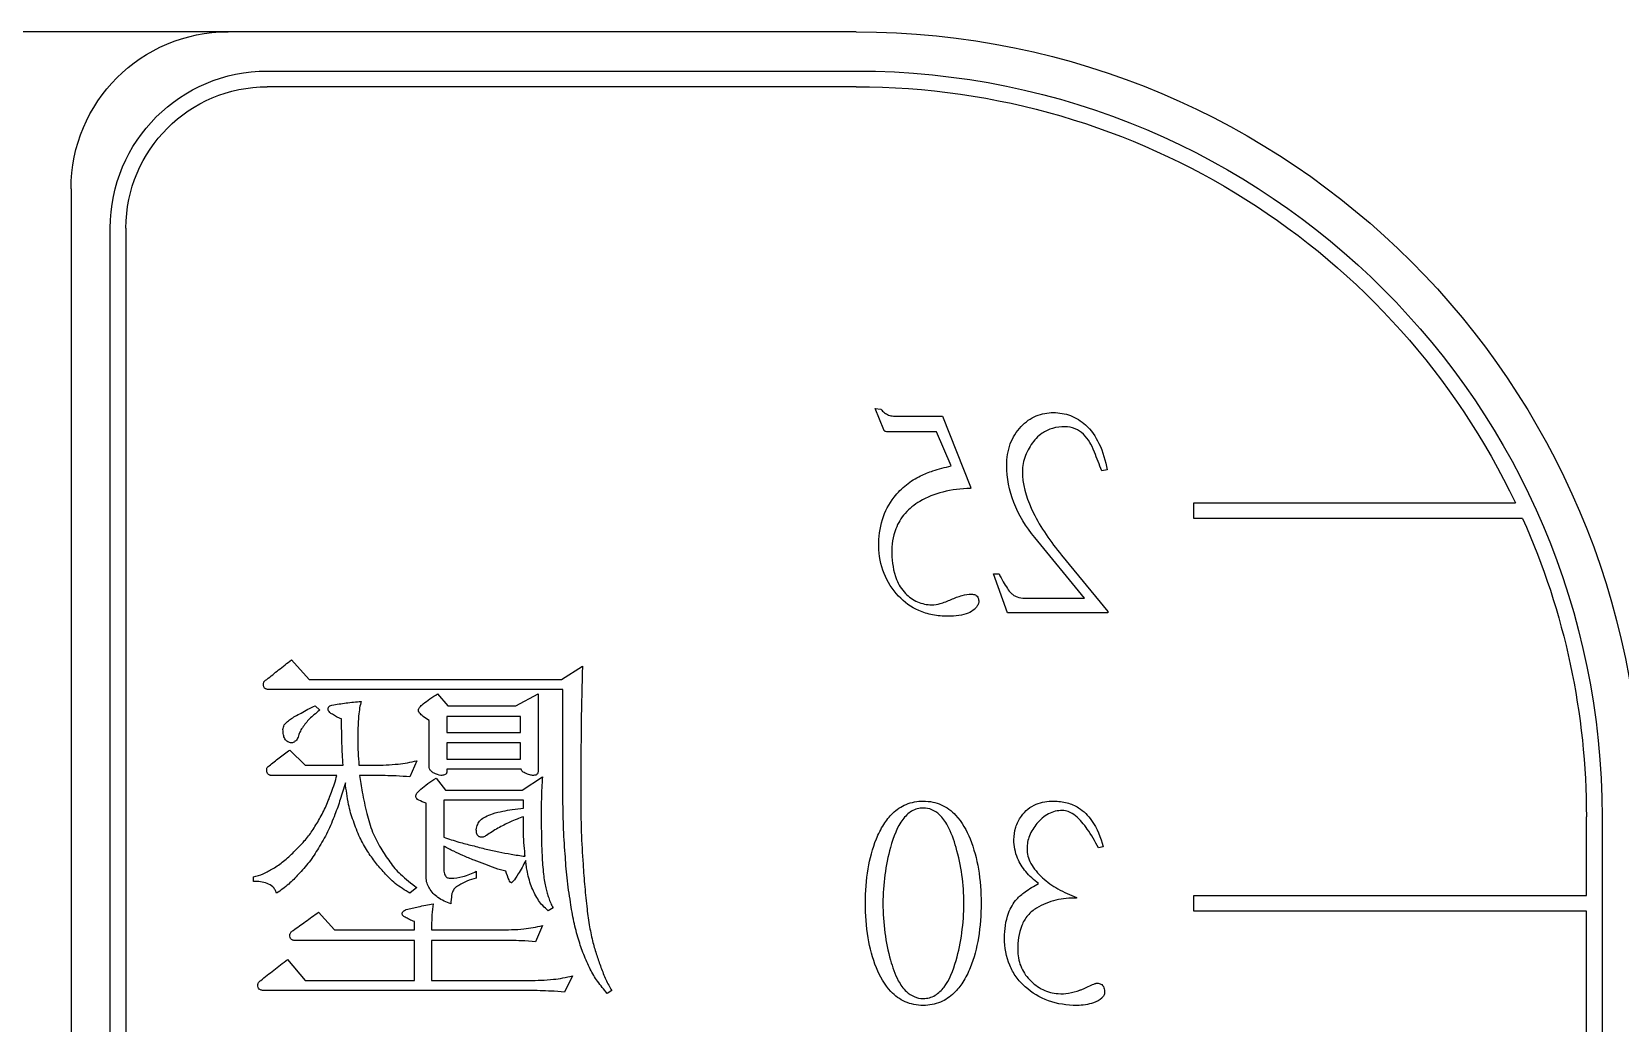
# Model space of a CAD drawing. Header units: inches. Extents: x 707 to 13003, y 909 to 9309.
# Drawn here: x 4965.52 to 4985.75, y 1637.06 to 1649.69 of the extents above; entities that cross this region are included whole.
import ezdxf

# ---------------------------------------------------------------- set-up
doc = ezdxf.new("R2010")
doc.units = ezdxf.units.IN
doc.header["$MEASUREMENT"] = 0

# ---------------------------------------------------------------- blocks, each defined once
blk = doc.blocks.new('BKM-1')
at = {"color": 2}
for p, q in [((45, -69), (53, -69)), ((53, -69), (56, -69)), ((52.5, -69.5), (45, -69.5)), ((45, -69.7), (52.5, -69.7)), ((55, -71), (55, -117)), ((54.3, -71.5), (54.3, -116.5)), ((54.5, -116.5), (54.5, -71.5)), ((44.648, -74.072), (44.76, -73.8)), ((44.76, -73.8), (44.686, -73.807)), ((43.901, -73.895), (43.544, -74.795)), ((44.523, -73.895), (43.901, -73.895)), ((43.792, -74.53), (43.976, -74.096)), ((43.976, -74.096), (44.594, -74.096)), ((41.805, -74.581), (41.873, -74.591)), ((40.7, -75), (36.604, -75)), ((40.7, -75.2), (40.7, -75)), ((36.512, -75.2), (40.7, -75.2)), ((42.091, -76.215), (42.726, -75.441)), ((42.386, -75.665), (41.795, -76.385)), ((43.072, -76.402), (43.249, -75.906)), ((43.249, -75.906), (43.181, -75.906)), ((42.851, -76.215), (42.091, -76.215)), ((41.795, -76.385), (41.795, -76.402)), ((41.795, -76.402), (43.072, -76.402)), ((52.192, -77), (51.968, -77.25)), ((48.752, -77.25), (48.485, -77.079)), ((51.968, -77.25), (48.752, -77.25)), ((48.735, -78.736), (48.735, -77.377)), ((48.735, -77.377), (52.49, -77.377)), ((49.336, -77.584), (49.049, -77.434)), ((49.049, -77.434), (49.049, -78.41)), ((50.331, -77.434), (50.201, -77.584)), ((50.201, -77.584), (49.336, -77.584)), ((51.889, -77.584), (51.832, -77.641)), ((49.274, -77.927), (49.274, -77.72)), ((49.274, -77.72), (50.215, -77.72)), ((50.215, -77.72), (50.215, -77.927)), ((50.439, -78.353), (50.439, -77.771)), ((50.215, -77.927), (49.274, -77.927)), ((49.274, -78.265), (49.274, -78.058)), ((49.274, -78.058), (50.215, -78.058)), ((50.215, -78.058), (50.215, -78.265)), ((50.215, -78.265), (49.274, -78.265)), ((50.595, -78.285), (50.683, -78.492)), ((52.212, -78.149), (52.019, -78.342)), ((49.254, -78.659), (48.996, -78.492)), ((49.268, -78.393), (50.215, -78.393)), ((50.215, -78.393), (50.215, -78.429)), ((51.333, -78.342), (51.14, -78.342)), ((51.14, -78.472), (51.324, -78.472)), ((52.019, -78.342), (51.534, -78.342)), ((51.613, -78.472), (52.45, -78.472)), ((50.232, -78.659), (49.254, -78.659)), ((50.351, -78.509), (50.232, -78.659)), ((49.237, -78.787), (50.252, -78.787)), ((49.237, -78.889), (49.237, -78.787)), ((50.252, -78.787), (50.252, -79.261)), ((50.476, -79.765), (50.476, -78.824)), ((35.5, -79), (35.5, -118.5)), ((35.7, -80), (35.7, -79)), ((49.237, -79.13), (49.237, -79)), ((41.853, -79.381), (41.914, -79.394)), ((50.252, -79.374), (50.252, -79.658)), ((49.838, -79.694), (49.838, -79.782)), ((50.595, -79.902), (50.683, -79.972)), ((52.677, -79.822), (52.677, -79.765)), ((40.7, -80), (35.7, -80)), ((40.7, -80.2), (40.7, -80)), ((42.193, -80.026), (42.193, -80.036)), ((35.7, -80.2), (40.7, -80.2)), ((35.7, -85), (35.7, -80.2)), ((48.859, -80.16), (48.922, -80.197)), ((51.849, -80.216), (51.642, -80.44)), ((48.996, -80.384), (49.086, -80.591)), ((50.408, -80.44), (49.543, -80.44)), ((50.626, -80.44), (50.626, -80.333)), ((51.642, -80.44), (50.626, -80.44)), ((49.543, -80.574), (50.408, -80.574)), ((50.408, -80.574), (50.408, -81.084)), ((50.626, -81.084), (50.626, -80.574)), ((50.626, -80.574), (52.155, -80.574)), ((52.243, -80.818), (52.019, -81.084)), ((48.615, -81.025), (48.715, -81.232)), ((50.408, -81.084), (49.166, -81.084)), ((52.019, -81.084), (50.626, -81.084)), ((48.113, -81.212), (48.17, -81.249)), ((49.166, -81.212), (52.549, -81.212))]:
    blk.add_line(p, q, dxfattribs=at)
for centre, radius, start, end in [((45, -79), 10, 90, 180), ((53, -71), 2, 0, 90), ((45, -79), 9.5, 90, 180), ((52.5, -71.5), 2, 0, 90), ((45, -79), 9.3, 90, 154.5256), ((52.5, -71.5), 1.8, 0, 90), ((45, -79), 9.3, 155.8829, 180)]:
    blk.add_arc(centre, radius, start, end, dxfattribs=at)
for points, knots in [([(44.686, -73.807), (44.672, -73.823), (44.656, -73.839), (44.624, -73.864), (44.607, -73.874), (44.568, -73.891), (44.546, -73.895), (44.523, -73.895)], [-0.01925198, -0.01925198, -0.01925198, -0.01925198, -0.01271209, -0.01271209, -0.00693803, -0.00693803, 0, 0, 0, 0]), ([(42.08, -74.007), (42.007, -74.074), (41.951, -74.155), (41.857, -74.35), (41.825, -74.466), (41.805, -74.581)], [-0.06473193, -0.06473193, -0.06473193, -0.06473193, -0.03505862, -0.03505862, 0, 0, 0, 0]), ([(42.023, -74.231), (42.046, -74.193), (42.073, -74.157), (42.137, -74.097), (42.172, -74.073), (42.253, -74.039), (42.297, -74.031), (42.342, -74.031)], [-0.03981663, -0.03981663, -0.03981663, -0.03981663, -0.02646726, -0.02646726, -0.01351988, -0.01351988, 0, 0, 0, 0]), ([(42.488, -73.851), (42.413, -73.851), (42.339, -73.863), (42.199, -73.917), (42.136, -73.957), (42.08, -74.007)], [-0.04514189, -0.04514189, -0.04514189, -0.04514189, -0.02254608, -0.02254608, 0, 0, 0, 0]), ([(42.342, -74.031), (42.395, -74.031), (42.447, -74.037), (42.545, -74.065), (42.59, -74.086), (42.687, -74.152), (42.733, -74.202), (42.77, -74.259)], [-0.051069, -0.051069, -0.051069, -0.051069, -0.03525039, -0.03525039, -0.02044018, -0.02044018, 0, 0, 0, 0]), ([(42.899, -74.028), (42.871, -73.998), (42.841, -73.972), (42.776, -73.927), (42.742, -73.908), (42.637, -73.864), (42.563, -73.851), (42.488, -73.851)], [-0.04636798, -0.04636798, -0.04636798, -0.04636798, -0.03423349, -0.03423349, -0.02263313, -0.02263313, 0, 0, 0, 0]), ([(43.082, -74.524), (43.082, -74.43), (43.069, -74.338), (43.006, -74.167), (42.96, -74.093), (42.899, -74.028)], [-0.05470889, -0.05470889, -0.05470889, -0.05470889, -0.02667521, -0.02667521, 0, 0, 0, 0]), ([(41.873, -74.591), (41.901, -74.518), (41.935, -74.428), (41.986, -74.304), (42.007, -74.257), (42.023, -74.231)], [-0.02180505, -0.02180505, -0.02180505, -0.02180505, -0.00900863, -0.00900863, 0, 0, 0, 0]), ([(44.594, -74.096), (44.603, -74.096), (44.613, -74.095), (44.627, -74.092), (44.632, -74.09), (44.639, -74.085), (44.642, -74.083), (44.646, -74.078), (44.647, -74.075), (44.648, -74.072)], [-0.006296167, -0.006296167, -0.006296167, -0.006296167, -0.003599843, -0.003599843, -0.002036293, -0.002036293, -0.001000184, -0.001000184, 0, 0, 0, 0]), ([(42.77, -74.259), (42.81, -74.317), (42.841, -74.381), (42.88, -74.517), (42.887, -74.586), (42.882, -74.656)], [-0.04243884, -0.04243884, -0.04243884, -0.04243884, -0.02103488, -0.02103488, 0, 0, 0, 0]), ([(42.726, -75.441), (42.837, -75.306), (42.93, -75.158), (43.052, -74.844), (43.082, -74.686), (43.082, -74.524)], [-0.1012027, -0.1012027, -0.1012027, -0.1012027, -0.0488849, -0.0488849, 0, 0, 0, 0]), ([(44.18, -74.656), (44.132, -74.632), (44.074, -74.61), (43.949, -74.57), (43.868, -74.548), (43.792, -74.53)], [-0.03908855, -0.03908855, -0.03908855, -0.03908855, -0.02325142, -0.02325142, 0, 0, 0, 0]), ([(42.882, -74.656), (42.872, -74.819), (42.816, -74.979), (42.651, -75.316), (42.52, -75.501), (42.386, -75.665)], [-0.1122771, -0.1122771, -0.1122771, -0.1122771, -0.0635362, -0.0635362, 0, 0, 0, 0]), ([(43.544, -74.795), (43.543, -74.799), (43.542, -74.804), (43.541, -74.809), (43.541, -74.811), (43.541, -74.813), (43.541, -74.813), (43.542, -74.814), (43.542, -74.815), (43.543, -74.815), (43.543, -74.815), (43.544, -74.816), (43.544, -74.816), (43.544, -74.816)], [-0.00192807, -0.00192807, -0.00192807, -0.00192807, -0.000928361, -0.000928361, -0.000534277, -0.000534277, -0.000353505, -0.000353505, -0.000239022, -0.000239022, -0.000132257, -0.000132257, 0, 0, 0, 0]), ([(43.544, -74.816), (43.663, -74.819), (43.783, -74.833), (44, -74.889), (44.099, -74.928), (44.19, -74.982)], [-0.06745802, -0.06745802, -0.06745802, -0.06745802, -0.03181638, -0.03181638, 0, 0, 0, 0]), ([(44.516, -74.928), (44.47, -74.87), (44.418, -74.816), (44.305, -74.725), (44.244, -74.687), (44.18, -74.656)], [-0.04378824, -0.04378824, -0.04378824, -0.04378824, -0.02152, -0.02152, 0, 0, 0, 0]), ([(44.19, -74.982), (44.26, -75.024), (44.323, -75.074), (44.428, -75.193), (44.467, -75.259), (44.534, -75.431), (44.548, -75.537), (44.546, -75.644)], [-0.0796995, -0.0796995, -0.0796995, -0.0796995, -0.05533115, -0.05533115, -0.03214781, -0.03214781, 0, 0, 0, 0]), ([(44.713, -75.553), (44.714, -75.437), (44.7, -75.323), (44.633, -75.109), (44.583, -75.014), (44.516, -74.928)], [-0.06731251, -0.06731251, -0.06731251, -0.06731251, -0.03272339, -0.03272339, 0, 0, 0, 0]), ([(44.546, -75.644), (44.544, -75.757), (44.528, -75.872), (44.459, -76.042), (44.422, -76.102), (44.373, -76.154)], [-0.05505324, -0.05505324, -0.05505324, -0.05505324, -0.02132206, -0.02132206, 0, 0, 0, 0]), ([(44.462, -76.188), (44.541, -76.103), (44.602, -76.008), (44.689, -75.789), (44.71, -75.672), (44.713, -75.553)], [-0.07055061, -0.07055061, -0.07055061, -0.07055061, -0.0358242, -0.0358242, 0, 0, 0, 0]), ([(43.181, -75.906), (43.148, -75.972), (43.109, -76.041), (43.059, -76.114), (43.042, -76.136), (43.025, -76.151)], [-0.02264893, -0.02264893, -0.02264893, -0.02264893, -0.00671833, -0.00671833, 0, 0, 0, 0]), ([(43.025, -76.151), (43.015, -76.161), (43.003, -76.171), (42.978, -76.187), (42.965, -76.194), (42.919, -76.211), (42.885, -76.215), (42.851, -76.215)], [-0.0190444, -0.0190444, -0.0190444, -0.0190444, -0.01461669, -0.01461669, -0.0101036, -0.0101036, 0, 0, 0, 0]), ([(43.531, -76.164), (43.522, -76.164), (43.513, -76.165), (43.497, -76.168), (43.489, -76.17), (43.474, -76.177), (43.467, -76.182), (43.454, -76.196), (43.45, -76.205), (43.441, -76.228), (43.439, -76.244), (43.439, -76.259)], [-0.01513963, -0.01513963, -0.01513963, -0.01513963, -0.01247243, -0.01247243, -0.01014631, -0.01014631, -0.00750334, -0.00750334, -0.00455338, -0.00455338, 0, 0, 0, 0]), ([(43.439, -76.259), (43.439, -76.265), (43.439, -76.271), (43.441, -76.279), (43.442, -76.281), (43.443, -76.283)], [-0.002093623, -0.002093623, -0.002093623, -0.002093623, -0.000662734, -0.000662734, 0, 0, 0, 0]), ([(43.792, -76.232), (43.747, -76.212), (43.699, -76.194), (43.612, -76.171), (43.571, -76.164), (43.531, -76.164)], [-0.02693744, -0.02693744, -0.02693744, -0.02693744, -0.01201471, -0.01201471, 0, 0, 0, 0]), ([(44.037, -76.3), (44.002, -76.3), (43.964, -76.292), (43.884, -76.27), (43.836, -76.251), (43.792, -76.232)], [-0.02487772, -0.02487772, -0.02487772, -0.02487772, -0.01434385, -0.01434385, 0, 0, 0, 0]), ([(43.833, -76.446), (43.898, -76.446), (43.963, -76.44), (44.087, -76.416), (44.146, -76.398), (44.301, -76.329), (44.387, -76.267), (44.462, -76.188)], [-0.07045463, -0.07045463, -0.07045463, -0.07045463, -0.0509016, -0.0509016, -0.03251367, -0.03251367, 0, 0, 0, 0]), ([(44.373, -76.154), (44.329, -76.199), (44.278, -76.236), (44.161, -76.287), (44.1, -76.299), (44.037, -76.3)], [-0.03807798, -0.03807798, -0.03807798, -0.03807798, -0.01898629, -0.01898629, 0, 0, 0, 0]), ([(43.443, -76.283), (43.448, -76.296), (43.455, -76.309), (43.471, -76.333), (43.48, -76.344), (43.515, -76.376), (43.543, -76.393), (43.644, -76.435), (43.735, -76.446), (43.833, -76.446)], [-0.05303774, -0.05303774, -0.05303774, -0.05303774, -0.04748048, -0.04748048, -0.04187569, -0.04187569, -0.02952808, -0.02952808, 0, 0, 0, 0]), ([(52.507, -77.25), (52.457, -77.209), (52.406, -77.169), (52.301, -77.086), (52.247, -77.043), (52.192, -77)], [-0.04010232, -0.04010232, -0.04010232, -0.04010232, -0.02081728, -0.02081728, 0, 0, 0, 0]), ([(48.485, -77.079), (48.494, -77.315), (48.499, -77.569), (48.506, -78.11), (48.508, -78.43), (48.508, -78.736)], [-0.1621501, -0.1621501, -0.1621501, -0.1621501, -0.0916758, -0.0916758, 0, 0, 0, 0]), ([(52.549, -77.306), (52.549, -77.3), (52.548, -77.294), (52.544, -77.283), (52.541, -77.277), (52.529, -77.263), (52.518, -77.255), (52.507, -77.25)], [-0.007444087, -0.007444087, -0.007444087, -0.007444087, -0.005612801, -0.005612801, -0.00372477, -0.00372477, 0, 0, 0, 0]), ([(50.575, -77.641), (50.575, -77.638), (50.575, -77.636), (50.574, -77.631), (50.573, -77.628), (50.569, -77.619), (50.564, -77.612), (50.548, -77.591), (50.531, -77.575), (50.466, -77.52), (50.396, -77.474), (50.331, -77.434)], [-0.0360977, -0.0360977, -0.0360977, -0.0360977, -0.03505245, -0.03505245, -0.03385252, -0.03385252, -0.03088552, -0.03088552, -0.02282297, -0.02282297, 0, 0, 0, 0]), ([(52.49, -77.377), (52.495, -77.377), (52.501, -77.377), (52.511, -77.375), (52.515, -77.373), (52.525, -77.368), (52.53, -77.365), (52.539, -77.355), (52.542, -77.349), (52.548, -77.331), (52.549, -77.318), (52.549, -77.306)], [-0.01055864, -0.01055864, -0.01055864, -0.01055864, -0.00894396, -0.00894396, -0.00750776, -0.00750776, -0.00568577, -0.00568577, -0.00352704, -0.00352704, 0, 0, 0, 0]), ([(50.439, -77.771), (50.465, -77.757), (50.492, -77.739), (50.532, -77.708), (50.548, -77.694), (50.565, -77.672), (50.57, -77.665), (50.574, -77.652), (50.575, -77.646), (50.575, -77.641)], [-0.01755038, -0.01755038, -0.01755038, -0.01755038, -0.00976926, -0.00976926, -0.00414041, -0.00414041, -0.00159274, -0.00159274, 0, 0, 0, 0]), ([(51.676, -77.579), (51.616, -77.567), (51.556, -77.557), (51.433, -77.541), (51.368, -77.535), (51.304, -77.53)], [-0.03745857, -0.03745857, -0.03745857, -0.03745857, -0.01929669, -0.01929669, 0, 0, 0, 0]), ([(51.304, -77.53), (51.32, -77.575), (51.33, -77.641), (51.345, -77.814), (51.347, -77.927), (51.347, -78.024)], [-0.05170457, -0.05170457, -0.05170457, -0.05170457, -0.02921013, -0.02921013, 0, 0, 0, 0]), ([(51.67, -77.692), (51.677, -77.689), (51.684, -77.686), (51.695, -77.678), (51.7, -77.674), (51.711, -77.663), (51.716, -77.656), (51.723, -77.64), (51.724, -77.631), (51.724, -77.621)], [-0.009562525, -0.009562525, -0.009562525, -0.009562525, -0.007353285, -0.007353285, -0.005391074, -0.005391074, -0.00283567, -0.00283567, 0, 0, 0, 0]), ([(51.724, -77.621), (51.724, -77.617), (51.724, -77.613), (51.721, -77.605), (51.719, -77.602), (51.713, -77.594), (51.709, -77.591), (51.696, -77.583), (51.686, -77.58), (51.676, -77.579)], [-0.007015313, -0.007015313, -0.007015313, -0.007015313, -0.005765798, -0.005765798, -0.00457944, -0.00457944, -0.002949046, -0.002949046, 0, 0, 0, 0]), ([(51.832, -77.641), (51.856, -77.66), (51.882, -77.681), (51.924, -77.717), (51.944, -77.735), (51.962, -77.752)], [-0.01685366, -0.01685366, -0.01685366, -0.01685366, -0.00743649, -0.00743649, 0, 0, 0, 0]), ([(52.067, -77.678), (52.04, -77.661), (52.012, -77.645), (51.953, -77.614), (51.921, -77.599), (51.889, -77.584)], [-0.02012524, -0.02012524, -0.02012524, -0.02012524, -0.01059429, -0.01059429, 0, 0, 0, 0]), ([(52.206, -77.757), (52.187, -77.744), (52.166, -77.731), (52.121, -77.704), (52.094, -77.691), (52.067, -77.678)], [-0.01578416, -0.01578416, -0.01578416, -0.01578416, -0.0087718, -0.0087718, 0, 0, 0, 0]), ([(51.534, -78.342), (51.541, -78.251), (51.546, -78.158), (51.552, -77.962), (51.554, -77.856), (51.554, -77.752)], [-0.05870822, -0.05870822, -0.05870822, -0.05870822, -0.03133231, -0.03133231, 0, 0, 0, 0]), ([(51.554, -77.752), (51.576, -77.745), (51.598, -77.736), (51.637, -77.716), (51.654, -77.705), (51.67, -77.692)], [-0.01311939, -0.01311939, -0.01311939, -0.01311939, -0.00616647, -0.00616647, 0, 0, 0, 0]), ([(51.962, -77.752), (51.978, -77.77), (51.994, -77.788), (52.024, -77.826), (52.039, -77.845), (52.053, -77.865)], [-0.01453972, -0.01453972, -0.01453972, -0.01453972, -0.00729193, -0.00729193, 0, 0, 0, 0]), ([(52.053, -77.865), (52.066, -77.883), (52.077, -77.903), (52.095, -77.943), (52.102, -77.963), (52.107, -77.984)], [-0.01319118, -0.01319118, -0.01319118, -0.01319118, -0.00646725, -0.00646725, 0, 0, 0, 0]), ([(52.283, -77.828), (52.275, -77.817), (52.264, -77.806), (52.239, -77.783), (52.222, -77.769), (52.206, -77.757)], [-0.01005394, -0.01005394, -0.01005394, -0.01005394, -0.00596545, -0.00596545, 0, 0, 0, 0]), ([(52.277, -78.007), (52.285, -77.99), (52.291, -77.972), (52.298, -77.932), (52.3, -77.91), (52.3, -77.888)], [-0.01218918, -0.01218918, -0.01218918, -0.01218918, -0.00652533, -0.00652533, 0, 0, 0, 0]), ([(52.3, -77.888), (52.3, -77.878), (52.298, -77.868), (52.293, -77.848), (52.288, -77.838), (52.283, -77.828)], [-0.006264274, -0.006264274, -0.006264274, -0.006264274, -0.003305461, -0.003305461, 0, 0, 0, 0]), ([(51.347, -78.024), (51.347, -78.076), (51.346, -78.129), (51.341, -78.235), (51.337, -78.288), (51.333, -78.342)], [-0.03180955, -0.03180955, -0.03180955, -0.03180955, -0.01606195, -0.01606195, 0, 0, 0, 0]), ([(52.107, -77.984), (52.111, -77.994), (52.116, -78.004), (52.126, -78.019), (52.132, -78.026), (52.141, -78.034), (52.145, -78.036), (52.15, -78.038)], [-0.006936669, -0.006936669, -0.006936669, -0.006936669, -0.003794098, -0.003794098, -0.001391226, -0.001391226, 0, 0, 0, 0]), ([(52.15, -78.038), (52.152, -78.042), (52.155, -78.045), (52.162, -78.05), (52.165, -78.052), (52.176, -78.057), (52.184, -78.058), (52.192, -78.058)], [-0.004911912, -0.004911912, -0.004911912, -0.004911912, -0.003615424, -0.003615424, -0.002336876, -0.002336876, 0, 0, 0, 0]), ([(52.192, -78.058), (52.2, -78.058), (52.208, -78.057), (52.224, -78.052), (52.231, -78.049), (52.254, -78.035), (52.267, -78.022), (52.277, -78.007)], [-0.01032203, -0.01032203, -0.01032203, -0.01032203, -0.00788847, -0.00788847, -0.00541643, -0.00541643, 0, 0, 0, 0]), ([(51.14, -78.342), (51.039, -78.342), (50.933, -78.338), (50.754, -78.319), (50.671, -78.306), (50.595, -78.285)], [-0.05404134, -0.05404134, -0.05404134, -0.05404134, -0.023621, -0.023621, 0, 0, 0, 0]), ([(52.476, -78.35), (52.434, -78.316), (52.392, -78.283), (52.304, -78.216), (52.258, -78.182), (52.212, -78.149)], [-0.03316389, -0.03316389, -0.03316389, -0.03316389, -0.01701955, -0.01701955, 0, 0, 0, 0]), ([(48.996, -78.492), (49.003, -78.582), (49.007, -78.68), (49.012, -78.889), (49.011, -79.012), (49.01, -79.13)], [-0.06248755, -0.06248755, -0.06248755, -0.06248755, -0.03536319, -0.03536319, 0, 0, 0, 0]), ([(49.049, -78.41), (49.049, -78.416), (49.05, -78.422), (49.052, -78.434), (49.054, -78.439), (49.058, -78.449), (49.062, -78.454), (49.07, -78.462), (49.076, -78.465), (49.09, -78.471), (49.1, -78.472), (49.109, -78.472)], [-0.009894345, -0.009894345, -0.009894345, -0.009894345, -0.007996734, -0.007996734, -0.006363158, -0.006363158, -0.004632524, -0.004632524, -0.002768022, -0.002768022, 0, 0, 0, 0]), ([(49.109, -78.472), (49.125, -78.472), (49.142, -78.469), (49.177, -78.46), (49.198, -78.452), (49.217, -78.444)], [-0.01101104, -0.01101104, -0.01101104, -0.01101104, -0.00622023, -0.00622023, 0, 0, 0, 0]), ([(49.217, -78.444), (49.225, -78.44), (49.233, -78.435), (49.247, -78.425), (49.253, -78.419), (49.262, -78.407), (49.266, -78.4), (49.268, -78.393)], [-0.007467289, -0.007467289, -0.007467289, -0.007467289, -0.004696146, -0.004696146, -0.002332137, -0.002332137, 0, 0, 0, 0]), ([(50.215, -78.429), (50.215, -78.433), (50.215, -78.436), (50.217, -78.441), (50.218, -78.444), (50.221, -78.451), (50.224, -78.454), (50.232, -78.461), (50.238, -78.464), (50.257, -78.471), (50.273, -78.472), (50.289, -78.472)], [-0.01048791, -0.01048791, -0.01048791, -0.01048791, -0.00944543, -0.00944543, -0.00847318, -0.00847318, -0.00693864, -0.00693864, -0.00477647, -0.00477647, 0, 0, 0, 0]), ([(50.289, -78.472), (50.318, -78.467), (50.35, -78.458), (50.39, -78.437), (50.403, -78.428), (50.421, -78.409), (50.428, -78.4), (50.437, -78.377), (50.439, -78.365), (50.439, -78.353)], [-0.02075307, -0.02075307, -0.02075307, -0.02075307, -0.01176449, -0.01176449, -0.00721101, -0.00721101, -0.00373071, -0.00373071, 0, 0, 0, 0]), ([(50.683, -78.492), (50.735, -78.486), (50.807, -78.482), (50.948, -78.476), (51.05, -78.474), (51.14, -78.472)], [-0.0420183, -0.0420183, -0.0420183, -0.0420183, -0.02681281, -0.02681281, 0, 0, 0, 0]), ([(51.324, -78.472), (51.32, -78.507), (51.316, -78.542), (51.304, -78.613), (51.297, -78.649), (51.29, -78.685)], [-0.02153887, -0.02153887, -0.02153887, -0.02153887, -0.01102392, -0.01102392, 0, 0, 0, 0]), ([(51.75, -78.858), (51.725, -78.802), (51.702, -78.743), (51.657, -78.616), (51.634, -78.543), (51.613, -78.472)], [-0.04043529, -0.04043529, -0.04043529, -0.04043529, -0.02224276, -0.02224276, 0, 0, 0, 0]), ([(52.45, -78.472), (52.455, -78.472), (52.46, -78.472), (52.468, -78.47), (52.473, -78.468), (52.482, -78.464), (52.486, -78.46), (52.495, -78.45), (52.499, -78.443), (52.506, -78.422), (52.507, -78.407), (52.507, -78.393)], [-0.01099618, -0.01099618, -0.01099618, -0.01099618, -0.00958109, -0.00958109, -0.00829535, -0.00829535, -0.00650818, -0.00650818, -0.00419862, -0.00419862, 0, 0, 0, 0]), ([(52.507, -78.393), (52.507, -78.388), (52.506, -78.384), (52.503, -78.375), (52.5, -78.371), (52.492, -78.36), (52.484, -78.354), (52.476, -78.35)], [-0.005539872, -0.005539872, -0.005539872, -0.005539872, -0.004164469, -0.004164469, -0.002752105, -0.002752105, 0, 0, 0, 0]), ([(50.609, -78.736), (50.609, -78.73), (50.608, -78.724), (50.602, -78.711), (50.598, -78.704), (50.581, -78.68), (50.563, -78.662), (50.494, -78.602), (50.42, -78.552), (50.351, -78.509)], [-0.03885253, -0.03885253, -0.03885253, -0.03885253, -0.03634028, -0.03634028, -0.03307795, -0.03307795, -0.02437469, -0.02437469, 0, 0, 0, 0]), ([(51.29, -78.685), (51.274, -78.776), (51.255, -78.867), (51.211, -79.037), (51.188, -79.117), (51.16, -79.195)], [-0.05258997, -0.05258997, -0.05258997, -0.05258997, -0.02482604, -0.02482604, 0, 0, 0, 0]), ([(51.404, -79.053), (51.43, -78.986), (51.45, -78.912), (51.483, -78.751), (51.496, -78.657), (51.506, -78.566)], [-0.04920329, -0.04920329, -0.04920329, -0.04920329, -0.02745285, -0.02745285, 0, 0, 0, 0]), ([(51.506, -78.566), (51.526, -78.637), (51.547, -78.708), (51.592, -78.843), (51.614, -78.907), (51.639, -78.971)], [-0.04264122, -0.04264122, -0.04264122, -0.04264122, -0.02051133, -0.02051133, 0, 0, 0, 0]), ([(42.485, -78.8), (42.427, -78.8), (42.37, -78.806), (42.263, -78.835), (42.214, -78.856), (42.102, -78.926), (42.047, -78.981), (41.931, -79.144), (41.884, -79.263), (41.853, -79.381)], [-0.09323461, -0.09323461, -0.09323461, -0.09323461, -0.07604312, -0.07604312, -0.05990736, -0.05990736, -0.03648939, -0.03648939, 0, 0, 0, 0]), ([(42.896, -78.99), (42.872, -78.957), (42.844, -78.927), (42.78, -78.875), (42.745, -78.855), (42.637, -78.811), (42.561, -78.8), (42.485, -78.8)], [-0.04736208, -0.04736208, -0.04736208, -0.04736208, -0.03499534, -0.03499534, -0.02275994, -0.02275994, 0, 0, 0, 0]), ([(44.146, -78.8), (44.105, -78.8), (44.065, -78.804), (43.988, -78.819), (43.952, -78.831), (43.847, -78.877), (43.786, -78.923), (43.653, -79.064), (43.593, -79.173), (43.548, -79.282)], [-0.08195317, -0.08195317, -0.08195317, -0.08195317, -0.06991101, -0.06991101, -0.05834504, -0.05834504, -0.0355218, -0.0355218, 0, 0, 0, 0]), ([(43.728, -79.391), (43.754, -79.297), (43.789, -79.197), (43.864, -79.061), (43.898, -79.012), (43.968, -78.947), (44, -78.925), (44.071, -78.895), (44.108, -78.888), (44.146, -78.888)], [-0.06958828, -0.06958828, -0.06958828, -0.06958828, -0.04021797, -0.04021797, -0.02302257, -0.02302257, -0.01139571, -0.01139571, 0, 0, 0, 0]), ([(44.743, -79.282), (44.717, -79.218), (44.686, -79.155), (44.616, -79.046), (44.579, -78.998), (44.485, -78.907), (44.428, -78.868), (44.294, -78.813), (44.221, -78.8), (44.146, -78.8)], [-0.08244459, -0.08244459, -0.08244459, -0.08244459, -0.06166293, -0.06166293, -0.0435396, -0.0435396, -0.02257482, -0.02257482, 0, 0, 0, 0]), ([(44.146, -78.888), (44.172, -78.888), (44.197, -78.892), (44.248, -78.905), (44.271, -78.915), (44.339, -78.955), (44.376, -78.993), (44.475, -79.125), (44.526, -79.251), (44.563, -79.391)], [-0.08337122, -0.08337122, -0.08337122, -0.08337122, -0.07337556, -0.07337556, -0.06342031, -0.06342031, -0.0435051, -0.0435051, 0, 0, 0, 0]), ([(48.508, -78.736), (48.508, -78.888), (48.506, -79.041), (48.496, -79.329), (48.489, -79.467), (48.479, -79.604)], [-0.08658341, -0.08658341, -0.08658341, -0.08658341, -0.04104036, -0.04104036, 0, 0, 0, 0]), ([(48.706, -79.473), (48.716, -79.354), (48.723, -79.234), (48.732, -78.988), (48.735, -78.862), (48.735, -78.736)], [-0.07376469, -0.07376469, -0.07376469, -0.07376469, -0.03784634, -0.03784634, 0, 0, 0, 0]), ([(49.5, -78.929), (49.461, -78.919), (49.42, -78.912), (49.333, -78.899), (49.284, -78.893), (49.237, -78.889)], [-0.02644691, -0.02644691, -0.02644691, -0.02644691, -0.01438033, -0.01438033, 0, 0, 0, 0]), ([(50.476, -78.824), (50.51, -78.814), (50.546, -78.802), (50.581, -78.781), (50.59, -78.774), (50.601, -78.761), (50.604, -78.756), (50.608, -78.746), (50.609, -78.741), (50.609, -78.736)], [-0.01562459, -0.01562459, -0.01562459, -0.01562459, -0.00651021, -0.00651021, -0.00337041, -0.00337041, -0.00154864, -0.00154864, 0, 0, 0, 0]), ([(51.928, -79.178), (51.896, -79.129), (51.865, -79.079), (51.806, -78.972), (51.777, -78.915), (51.75, -78.858)], [-0.03667056, -0.03667056, -0.03667056, -0.03667056, -0.01903464, -0.01903464, 0, 0, 0, 0]), ([(41.914, -79.394), (41.956, -79.314), (42.004, -79.23), (42.098, -79.097), (42.15, -79.034), (42.234, -78.966), (42.265, -78.946), (42.323, -78.924), (42.347, -78.919), (42.373, -78.919)], [-0.06762377, -0.06762377, -0.06762377, -0.06762377, -0.04027885, -0.04027885, -0.01835807, -0.01835807, -0.00761107, -0.00761107, 0, 0, 0, 0]), ([(42.373, -78.919), (42.404, -78.919), (42.434, -78.922), (42.494, -78.937), (42.523, -78.948), (42.608, -78.992), (42.657, -79.035), (42.699, -79.085)], [-0.03803833, -0.03803833, -0.03803833, -0.03803833, -0.02874222, -0.02874222, -0.01953196, -0.01953196, 0, 0, 0, 0]), ([(42.699, -79.085), (42.737, -79.133), (42.77, -79.185), (42.814, -79.294), (42.824, -79.348), (42.824, -79.405)], [-0.03525273, -0.03525273, -0.03525273, -0.03525273, -0.01689561, -0.01689561, 0, 0, 0, 0]), ([(42.991, -79.293), (42.991, -79.238), (42.983, -79.185), (42.951, -79.082), (42.927, -79.034), (42.896, -78.99)], [-0.03243743, -0.03243743, -0.03243743, -0.03243743, -0.01620482, -0.01620482, 0, 0, 0, 0]), ([(49.237, -79), (49.265, -79.008), (49.292, -79.017), (49.35, -79.04), (49.38, -79.053), (49.41, -79.068)], [-0.01854696, -0.01854696, -0.01854696, -0.01854696, -0.00980941, -0.00980941, 0, 0, 0, 0]), ([(49.41, -79.068), (49.462, -79.091), (49.513, -79.117), (49.613, -79.174), (49.662, -79.205), (49.71, -79.238)], [-0.0346116, -0.0346116, -0.0346116, -0.0346116, -0.01740739, -0.01740739, 0, 0, 0, 0]), ([(49.722, -79), (49.694, -78.983), (49.661, -78.97), (49.589, -78.947), (49.543, -78.937), (49.5, -78.929)], [-0.0226728, -0.0226728, -0.0226728, -0.0226728, -0.01312451, -0.01312451, 0, 0, 0, 0]), ([(49.818, -79.096), (49.815, -79.086), (49.811, -79.077), (49.8, -79.06), (49.793, -79.051), (49.767, -79.025), (49.745, -79.011), (49.722, -79)], [-0.01392334, -0.01392334, -0.01392334, -0.01392334, -0.01090504, -0.01090504, -0.00767105, -0.00767105, 0, 0, 0, 0]), ([(49.838, -79.164), (49.838, -79.152), (49.836, -79.139), (49.83, -79.116), (49.825, -79.106), (49.818, -79.096)], [-0.007246357, -0.007246357, -0.007246357, -0.007246357, -0.00350315, -0.00350315, 0, 0, 0, 0]), ([(51.225, -79.436), (51.261, -79.381), (51.293, -79.322), (51.352, -79.195), (51.38, -79.124), (51.404, -79.053)], [-0.04220738, -0.04220738, -0.04220738, -0.04220738, -0.02242444, -0.02242444, 0, 0, 0, 0]), ([(51.639, -78.971), (51.667, -79.047), (51.698, -79.12), (51.769, -79.263), (51.807, -79.331), (51.849, -79.397)], [-0.04756385, -0.04756385, -0.04756385, -0.04756385, -0.02346206, -0.02346206, 0, 0, 0, 0]), ([(42.678, -79.85), (42.738, -79.805), (42.793, -79.755), (42.883, -79.646), (42.918, -79.59), (42.976, -79.453), (42.991, -79.374), (42.991, -79.293)], [-0.06678766, -0.06678766, -0.06678766, -0.06678766, -0.04450865, -0.04450865, -0.02452597, -0.02452597, 0, 0, 0, 0]), ([(43.548, -79.282), (43.5, -79.406), (43.466, -79.534), (43.419, -79.809), (43.409, -79.955), (43.409, -80.101)], [-0.08351425, -0.08351425, -0.08351425, -0.08351425, -0.04369807, -0.04369807, 0, 0, 0, 0]), ([(44.883, -80.101), (44.883, -79.954), (44.873, -79.806), (44.826, -79.532), (44.792, -79.405), (44.743, -79.282)], [-0.08347072, -0.08347072, -0.08347072, -0.08347072, -0.03947083, -0.03947083, 0, 0, 0, 0]), ([(49.01, -79.13), (49.01, -79.193), (49.009, -79.257), (49.006, -79.378), (49.004, -79.436), (49.001, -79.493)], [-0.03622451, -0.03622451, -0.03622451, -0.03622451, -0.01726416, -0.01726416, 0, 0, 0, 0]), ([(49.222, -79.439), (49.227, -79.39), (49.231, -79.34), (49.236, -79.237), (49.237, -79.183), (49.237, -79.13)], [-0.03092883, -0.03092883, -0.03092883, -0.03092883, -0.01594345, -0.01594345, 0, 0, 0, 0]), ([(49.71, -79.238), (49.724, -79.246), (49.738, -79.254), (49.756, -79.259), (49.762, -79.261), (49.767, -79.261)], [-0.00564103, -0.00564103, -0.00564103, -0.00564103, -0.001546515, -0.001546515, 0, 0, 0, 0]), ([(49.767, -79.261), (49.773, -79.261), (49.779, -79.26), (49.79, -79.258), (49.795, -79.256), (49.807, -79.25), (49.813, -79.245), (49.824, -79.233), (49.828, -79.224), (49.836, -79.199), (49.838, -79.181), (49.838, -79.164)], [-0.0135235, -0.0135235, -0.0135235, -0.0135235, -0.01172064, -0.01172064, -0.01008887, -0.01008887, -0.00786012, -0.00786012, -0.00501923, -0.00501923, 0, 0, 0, 0]), ([(50.252, -79.261), (50.189, -79.282), (50.125, -79.302), (50.004, -79.337), (49.946, -79.352), (49.889, -79.365)], [-0.03763996, -0.03763996, -0.03763996, -0.03763996, -0.01764558, -0.01764558, 0, 0, 0, 0]), ([(51.16, -79.195), (51.128, -79.264), (51.093, -79.332), (51.019, -79.459), (50.98, -79.519), (50.938, -79.575)], [-0.04401954, -0.04401954, -0.04401954, -0.04401954, -0.0212, -0.0212, 0, 0, 0, 0]), ([(52.161, -79.445), (52.115, -79.401), (52.07, -79.355), (51.993, -79.266), (51.959, -79.223), (51.928, -79.178)], [-0.03522934, -0.03522934, -0.03522934, -0.03522934, -0.01627154, -0.01627154, 0, 0, 0, 0]), ([(42.824, -79.405), (42.824, -79.437), (42.82, -79.468), (42.803, -79.532), (42.791, -79.563), (42.738, -79.661), (42.685, -79.722), (42.627, -79.775)], [-0.04303325, -0.04303325, -0.04303325, -0.04303325, -0.03344066, -0.03344066, -0.02337933, -0.02337933, 0, 0, 0, 0]), ([(43.629, -80.101), (43.629, -79.98), (43.637, -79.86), (43.67, -79.622), (43.695, -79.506), (43.728, -79.391)], [-0.07201864, -0.07201864, -0.07201864, -0.07201864, -0.03576445, -0.03576445, 0, 0, 0, 0]), ([(44.563, -79.391), (44.595, -79.505), (44.619, -79.621), (44.651, -79.859), (44.659, -79.98), (44.659, -80.101)], [-0.07194682, -0.07194682, -0.07194682, -0.07194682, -0.03640608, -0.03640608, 0, 0, 0, 0]), ([(48.638, -80.089), (48.656, -79.985), (48.671, -79.882), (48.693, -79.676), (48.701, -79.575), (48.706, -79.473)], [-0.06196407, -0.06196407, -0.06196407, -0.06196407, -0.0305223, -0.0305223, 0, 0, 0, 0]), ([(49.001, -79.493), (48.999, -79.532), (48.997, -79.572), (48.99, -79.651), (48.986, -79.691), (48.981, -79.731)], [-0.02390892, -0.02390892, -0.02390892, -0.02390892, -0.0121133, -0.0121133, 0, 0, 0, 0]), ([(49.217, -79.502), (49.219, -79.493), (49.22, -79.484), (49.222, -79.463), (49.222, -79.451), (49.222, -79.439)], [-0.006143555, -0.006143555, -0.006143555, -0.006143555, -0.003487095, -0.003487095, 0, 0, 0, 0]), ([(49.551, -79.445), (49.5, -79.457), (49.447, -79.467), (49.336, -79.486), (49.276, -79.495), (49.217, -79.502)], [-0.03379658, -0.03379658, -0.03379658, -0.03379658, -0.01797246, -0.01797246, 0, 0, 0, 0]), ([(49.889, -79.365), (49.83, -79.382), (49.77, -79.397), (49.658, -79.423), (49.605, -79.435), (49.551, -79.445)], [-0.03453986, -0.03453986, -0.03453986, -0.03453986, -0.01623849, -0.01623849, 0, 0, 0, 0]), ([(49.73, -79.604), (49.775, -79.588), (49.82, -79.571), (49.913, -79.534), (49.961, -79.514), (50.008, -79.493)], [-0.02987103, -0.02987103, -0.02987103, -0.02987103, -0.01551464, -0.01551464, 0, 0, 0, 0]), ([(50.008, -79.493), (50.047, -79.476), (50.086, -79.458), (50.167, -79.418), (50.21, -79.396), (50.252, -79.374)], [-0.02704599, -0.02704599, -0.02704599, -0.02704599, -0.01428414, -0.01428414, 0, 0, 0, 0]), ([(51.009, -79.712), (51.049, -79.67), (51.086, -79.627), (51.158, -79.535), (51.193, -79.486), (51.225, -79.436)], [-0.0350093, -0.0350093, -0.0350093, -0.0350093, -0.01785303, -0.01785303, 0, 0, 0, 0]), ([(51.849, -79.397), (51.884, -79.459), (51.923, -79.519), (52.009, -79.631), (52.055, -79.683), (52.104, -79.731)], [-0.04228715, -0.04228715, -0.04228715, -0.04228715, -0.02084996, -0.02084996, 0, 0, 0, 0]), ([(52.427, -79.658), (52.38, -79.631), (52.335, -79.6), (52.246, -79.529), (52.202, -79.488), (52.161, -79.445)], [-0.03419312, -0.03419312, -0.03419312, -0.03419312, -0.01789754, -0.01789754, 0, 0, 0, 0]), ([(48.479, -79.604), (48.473, -79.7), (48.465, -79.796), (48.448, -79.986), (48.439, -80.08), (48.428, -80.174)], [-0.05723543, -0.05723543, -0.05723543, -0.05723543, -0.02829, -0.02829, 0, 0, 0, 0]), ([(49.129, -79.904), (49.141, -79.873), (49.152, -79.84), (49.172, -79.773), (49.181, -79.738), (49.188, -79.703)], [-0.02102333, -0.02102333, -0.02102333, -0.02102333, -0.01074939, -0.01074939, 0, 0, 0, 0]), ([(49.188, -79.703), (49.193, -79.679), (49.197, -79.655), (49.204, -79.607), (49.206, -79.583), (49.208, -79.558)], [-0.01461347, -0.01461347, -0.01461347, -0.01461347, -0.00734789, -0.00734789, 0, 0, 0, 0]), ([(49.208, -79.558), (49.237, -79.612), (49.272, -79.675), (49.327, -79.767), (49.35, -79.801), (49.372, -79.826), (49.378, -79.832), (49.385, -79.837), (49.387, -79.838), (49.39, -79.839), (49.391, -79.839), (49.393, -79.839)], [-0.01868979, -0.01868979, -0.01868979, -0.01868979, -0.0097205, -0.0097205, -0.00290647, -0.00290647, -0.00103693, -0.00103693, -0.00035294, -0.00035294, 0, 0, 0, 0]), ([(49.393, -79.839), (49.394, -79.839), (49.395, -79.839), (49.397, -79.838), (49.398, -79.838), (49.401, -79.835), (49.403, -79.833), (49.411, -79.823), (49.416, -79.813), (49.435, -79.774), (49.449, -79.732), (49.461, -79.694)], [-0.01821596, -0.01821596, -0.01821596, -0.01821596, -0.01772129, -0.01772129, -0.01714267, -0.01714267, -0.01569535, -0.01569535, -0.01176008, -0.01176008, 0, 0, 0, 0]), ([(49.461, -79.694), (49.507, -79.682), (49.553, -79.669), (49.643, -79.638), (49.687, -79.622), (49.73, -79.604)], [-0.02846294, -0.02846294, -0.02846294, -0.02846294, -0.01403241, -0.01403241, 0, 0, 0, 0]), ([(50.161, -79.782), (50.11, -79.782), (50.058, -79.774), (49.95, -79.745), (49.892, -79.721), (49.838, -79.694)], [-0.03365285, -0.03365285, -0.03365285, -0.03365285, -0.01815829, -0.01815829, 0, 0, 0, 0]), ([(50.252, -79.658), (50.252, -79.682), (50.25, -79.706), (50.241, -79.735), (50.237, -79.744), (50.232, -79.751)], [-0.00908601, -0.00908601, -0.00908601, -0.00908601, -0.002772005, -0.002772005, 0, 0, 0, 0]), ([(50.938, -79.575), (50.901, -79.631), (50.852, -79.684), (50.739, -79.791), (50.666, -79.849), (50.595, -79.902)], [-0.0465768, -0.0465768, -0.0465768, -0.0465768, -0.02643123, -0.02643123, 0, 0, 0, 0]), ([(52.677, -79.765), (52.634, -79.756), (52.592, -79.742), (52.508, -79.706), (52.467, -79.683), (52.427, -79.658)], [-0.02738036, -0.02738036, -0.02738036, -0.02738036, -0.01405296, -0.01405296, 0, 0, 0, 0]), ([(42.627, -79.775), (42.568, -79.83), (42.502, -79.877), (42.356, -79.961), (42.275, -79.997), (42.193, -80.026)], [-0.05063226, -0.05063226, -0.05063226, -0.05063226, -0.02633152, -0.02633152, 0, 0, 0, 0]), ([(42.953, -80.047), (42.926, -80.015), (42.888, -79.984), (42.796, -79.919), (42.735, -79.882), (42.678, -79.85)], [-0.03373854, -0.03373854, -0.03373854, -0.03373854, -0.01947343, -0.01947343, 0, 0, 0, 0]), ([(48.953, -79.904), (48.948, -79.927), (48.943, -79.949), (48.931, -79.991), (48.924, -80.012), (48.916, -80.032)], [-0.01329836, -0.01329836, -0.01329836, -0.01329836, -0.00650477, -0.00650477, 0, 0, 0, 0]), ([(48.981, -79.731), (48.979, -79.762), (48.975, -79.794), (48.966, -79.851), (48.96, -79.878), (48.953, -79.904)], [-0.01747329, -0.01747329, -0.01747329, -0.01747329, -0.00815358, -0.00815358, 0, 0, 0, 0]), ([(49.044, -80.066), (49.06, -80.04), (49.076, -80.013), (49.105, -79.959), (49.117, -79.932), (49.129, -79.904)], [-0.01830108, -0.01830108, -0.01830108, -0.01830108, -0.00901631, -0.00901631, 0, 0, 0, 0]), ([(49.838, -79.782), (49.879, -79.791), (49.919, -79.803), (49.993, -79.834), (50.027, -79.852), (50.059, -79.873)], [-0.02407408, -0.02407408, -0.02407408, -0.02407408, -0.0115893, -0.0115893, 0, 0, 0, 0]), ([(50.059, -79.873), (50.073, -79.879), (50.086, -79.887), (50.111, -79.907), (50.121, -79.919), (50.13, -79.933)], [-0.009462103, -0.009462103, -0.009462103, -0.009462103, -0.00485646, -0.00485646, 0, 0, 0, 0]), ([(50.232, -79.751), (50.229, -79.757), (50.225, -79.761), (50.216, -79.77), (50.21, -79.773), (50.192, -79.781), (50.177, -79.782), (50.161, -79.782)], [-0.00878304, -0.00878304, -0.00878304, -0.00878304, -0.006734633, -0.006734633, -0.004587305, -0.004587305, 0, 0, 0, 0]), ([(50.326, -80.026), (50.349, -80.012), (50.37, -79.995), (50.406, -79.955), (50.421, -79.934), (50.434, -79.91)], [-0.01612377, -0.01612377, -0.01612377, -0.01612377, -0.00795976, -0.00795976, 0, 0, 0, 0]), ([(50.434, -79.91), (50.448, -79.891), (50.459, -79.869), (50.473, -79.82), (50.476, -79.792), (50.476, -79.765)], [-0.01540754, -0.01540754, -0.01540754, -0.01540754, -0.00810375, -0.00810375, 0, 0, 0, 0]), ([(50.683, -79.972), (50.748, -79.936), (50.813, -79.894), (50.922, -79.807), (50.969, -79.762), (51.009, -79.712)], [-0.04187796, -0.04187796, -0.04187796, -0.04187796, -0.01940594, -0.01940594, 0, 0, 0, 0]), ([(52.104, -79.731), (52.142, -79.777), (52.183, -79.818), (52.276, -79.899), (52.328, -79.937), (52.382, -79.972)], [-0.03690716, -0.03690716, -0.03690716, -0.03690716, -0.01928764, -0.01928764, 0, 0, 0, 0]), ([(52.382, -79.972), (52.387, -79.957), (52.393, -79.943), (52.409, -79.916), (52.419, -79.904), (52.451, -79.873), (52.476, -79.859), (52.555, -79.829), (52.616, -79.822), (52.677, -79.822)], [-0.03869338, -0.03869338, -0.03869338, -0.03869338, -0.03337104, -0.03337104, -0.0281611, -0.0281611, -0.01843427, -0.01843427, 0, 0, 0, 0]), ([(42.193, -80.036), (42.281, -80.032), (42.369, -80.04), (42.543, -80.082), (42.625, -80.117), (42.702, -80.162)], [-0.05358925, -0.05358925, -0.05358925, -0.05358925, -0.02687698, -0.02687698, 0, 0, 0, 0]), ([(43.11, -80.543), (43.11, -80.436), (43.097, -80.327), (43.035, -80.16), (43, -80.1), (42.953, -80.047)], [-0.0532017, -0.0532017, -0.0532017, -0.0532017, -0.0212428, -0.0212428, 0, 0, 0, 0]), ([(43.409, -80.101), (43.409, -80.248), (43.419, -80.396), (43.465, -80.671), (43.499, -80.8), (43.548, -80.923)], [-0.08381766, -0.08381766, -0.08381766, -0.08381766, -0.03972186, -0.03972186, 0, 0, 0, 0]), ([(43.728, -80.828), (43.694, -80.713), (43.67, -80.596), (43.637, -80.353), (43.629, -80.227), (43.629, -80.101)], [-0.07365705, -0.07365705, -0.07365705, -0.07365705, -0.03782237, -0.03782237, 0, 0, 0, 0]), ([(44.659, -80.101), (44.659, -80.227), (44.651, -80.352), (44.619, -80.595), (44.596, -80.711), (44.563, -80.824)], [-0.07324327, -0.07324327, -0.07324327, -0.07324327, -0.03552282, -0.03552282, 0, 0, 0, 0]), ([(44.743, -80.923), (44.792, -80.8), (44.826, -80.672), (44.873, -80.397), (44.883, -80.248), (44.883, -80.101)], [-0.08376423, -0.08376423, -0.08376423, -0.08376423, -0.04423028, -0.04423028, 0, 0, 0, 0]), ([(48.536, -80.56), (48.559, -80.486), (48.578, -80.411), (48.612, -80.254), (48.626, -80.171), (48.638, -80.089)], [-0.04815265, -0.04815265, -0.04815265, -0.04815265, -0.02503068, -0.02503068, 0, 0, 0, 0]), ([(48.916, -80.032), (48.909, -80.055), (48.9, -80.077), (48.881, -80.12), (48.871, -80.14), (48.859, -80.16)], [-0.01399848, -0.01399848, -0.01399848, -0.01399848, -0.00679327, -0.00679327, 0, 0, 0, 0]), ([(48.922, -80.197), (48.946, -80.176), (48.97, -80.155), (49.011, -80.111), (49.029, -80.089), (49.044, -80.066)], [-0.01785834, -0.01785834, -0.01785834, -0.01785834, -0.00831089, -0.00831089, 0, 0, 0, 0]), ([(50.13, -79.933), (50.135, -79.941), (50.14, -79.95), (50.147, -79.972), (50.15, -79.985), (50.158, -80.033), (50.161, -80.073), (50.161, -80.109)], [-0.01727617, -0.01727617, -0.01727617, -0.01727617, -0.01438515, -0.01438515, -0.01054154, -0.01054154, 0, 0, 0, 0]), ([(50.161, -80.109), (50.191, -80.099), (50.22, -80.088), (50.275, -80.06), (50.301, -80.044), (50.326, -80.026)], [-0.01851407, -0.01851407, -0.01851407, -0.01851407, -0.00916474, -0.00916474, 0, 0, 0, 0]), ([(50.731, -80.182), (50.681, -80.169), (50.628, -80.156), (50.515, -80.132), (50.451, -80.12), (50.388, -80.109)], [-0.03466299, -0.03466299, -0.03466299, -0.03466299, -0.01908788, -0.01908788, 0, 0, 0, 0]), ([(50.388, -80.109), (50.396, -80.152), (50.4, -80.203), (50.407, -80.31), (50.408, -80.378), (50.408, -80.44)], [-0.03205569, -0.03205569, -0.03205569, -0.03205569, -0.01885627, -0.01885627, 0, 0, 0, 0]), ([(42.702, -80.162), (42.745, -80.187), (42.782, -80.218), (42.847, -80.295), (42.872, -80.339), (42.93, -80.481), (42.943, -80.589), (42.943, -80.692)], [-0.06092106, -0.06092106, -0.06092106, -0.06092106, -0.04611356, -0.04611356, -0.03091592, -0.03091592, 0, 0, 0, 0]), ([(48.428, -80.174), (48.419, -80.25), (48.408, -80.327), (48.383, -80.469), (48.369, -80.537), (48.352, -80.602)], [-0.04334975, -0.04334975, -0.04334975, -0.04334975, -0.02029473, -0.02029473, 0, 0, 0, 0]), ([(50.626, -80.333), (50.648, -80.325), (50.67, -80.317), (50.709, -80.298), (50.728, -80.288), (50.746, -80.276)], [-0.01322749, -0.01322749, -0.01322749, -0.01322749, -0.0063561, -0.0063561, 0, 0, 0, 0]), ([(50.782, -80.233), (50.782, -80.231), (50.782, -80.228), (50.781, -80.223), (50.78, -80.22), (50.776, -80.213), (50.773, -80.208), (50.759, -80.195), (50.746, -80.188), (50.731, -80.182)], [-0.009005429, -0.009005429, -0.009005429, -0.009005429, -0.007995729, -0.007995729, -0.006985604, -0.006985604, -0.004777177, -0.004777177, 0, 0, 0, 0]), ([(50.746, -80.276), (50.751, -80.274), (50.756, -80.272), (50.765, -80.266), (50.768, -80.263), (50.775, -80.256), (50.778, -80.252), (50.782, -80.243), (50.782, -80.238), (50.782, -80.233)], [-0.006043594, -0.006043594, -0.006043594, -0.006043594, -0.004374218, -0.004374218, -0.002950296, -0.002950296, -0.001512507, -0.001512507, 0, 0, 0, 0]), ([(52.169, -80.446), (52.118, -80.409), (52.066, -80.372), (51.959, -80.295), (51.904, -80.256), (51.849, -80.216)], [-0.03938564, -0.03938564, -0.03938564, -0.03938564, -0.02030372, -0.02030372, 0, 0, 0, 0]), ([(49.543, -80.44), (49.442, -80.44), (49.335, -80.437), (49.156, -80.418), (49.072, -80.405), (48.996, -80.384)], [-0.0543602, -0.0543602, -0.0543602, -0.0543602, -0.0238535, -0.0238535, 0, 0, 0, 0]), ([(52.155, -80.574), (52.16, -80.574), (52.165, -80.573), (52.175, -80.571), (52.179, -80.57), (52.188, -80.565), (52.193, -80.562), (52.201, -80.552), (52.205, -80.545), (52.211, -80.527), (52.212, -80.515), (52.212, -80.503)], [-0.01032593, -0.01032593, -0.01032593, -0.01032593, -0.00882319, -0.00882319, -0.00747785, -0.00747785, -0.00570595, -0.00570595, -0.00356185, -0.00356185, 0, 0, 0, 0]), ([(52.212, -80.503), (52.212, -80.498), (52.211, -80.493), (52.207, -80.484), (52.205, -80.479), (52.193, -80.464), (52.182, -80.454), (52.169, -80.446)], [-0.007950906, -0.007950906, -0.007950906, -0.007950906, -0.006303689, -0.006303689, -0.004468867, -0.004468867, 0, 0, 0, 0]), ([(42.943, -80.692), (42.943, -80.764), (42.931, -80.833), (42.879, -80.966), (42.84, -81.024), (42.79, -81.076)], [-0.04284156, -0.04284156, -0.04284156, -0.04284156, -0.02134891, -0.02134891, 0, 0, 0, 0]), ([(42.848, -81.164), (42.891, -81.126), (42.929, -81.084), (42.995, -80.992), (43.023, -80.943), (43.091, -80.781), (43.11, -80.663), (43.11, -80.543)], [-0.06998181, -0.06998181, -0.06998181, -0.06998181, -0.0528208, -0.0528208, -0.03599918, -0.03599918, 0, 0, 0, 0]), ([(48.352, -80.602), (48.338, -80.656), (48.322, -80.71), (48.288, -80.815), (48.27, -80.866), (48.25, -80.917)], [-0.03312293, -0.03312293, -0.03312293, -0.03312293, -0.01635632, -0.01635632, 0, 0, 0, 0]), ([(48.386, -80.94), (48.417, -80.879), (48.445, -80.816), (48.495, -80.689), (48.517, -80.625), (48.536, -80.56)], [-0.04096069, -0.04096069, -0.04096069, -0.04096069, -0.0204058, -0.0204058, 0, 0, 0, 0]), ([(49.086, -80.591), (49.138, -80.585), (49.211, -80.581), (49.351, -80.576), (49.454, -80.575), (49.543, -80.574)], [-0.04201215, -0.04201215, -0.04201215, -0.04201215, -0.02680735, -0.02680735, 0, 0, 0, 0]), ([(44.146, -81.314), (44.119, -81.314), (44.093, -81.31), (44.042, -81.297), (44.018, -81.286), (43.95, -81.247), (43.912, -81.21), (43.814, -81.081), (43.765, -80.961), (43.728, -80.828)], [-0.08137653, -0.08137653, -0.08137653, -0.08137653, -0.07131719, -0.07131719, -0.06133064, -0.06133064, -0.0415336, -0.0415336, 0, 0, 0, 0]), ([(44.563, -80.824), (44.539, -80.913), (44.507, -81.007), (44.436, -81.138), (44.402, -81.186), (44.331, -81.253), (44.298, -81.275), (44.225, -81.306), (44.186, -81.314), (44.146, -81.314)], [-0.06884296, -0.06884296, -0.06884296, -0.06884296, -0.04120317, -0.04120317, -0.02403051, -0.02403051, -0.01203907, -0.01203907, 0, 0, 0, 0]), ([(48.25, -80.917), (48.231, -80.97), (48.211, -81.022), (48.165, -81.121), (48.141, -81.167), (48.113, -81.212)], [-0.03253852, -0.03253852, -0.03253852, -0.03253852, -0.01574038, -0.01574038, 0, 0, 0, 0]), ([(52.583, -81.084), (52.529, -81.04), (52.473, -80.996), (52.36, -80.907), (52.302, -80.862), (52.243, -80.818)], [-0.04321601, -0.04321601, -0.04321601, -0.04321601, -0.02203055, -0.02203055, 0, 0, 0, 0]), ([(41.931, -81.12), (41.922, -81.12), (41.914, -81.121), (41.898, -81.124), (41.891, -81.126), (41.875, -81.134), (41.868, -81.14), (41.853, -81.156), (41.848, -81.166), (41.838, -81.196), (41.836, -81.216), (41.836, -81.235)], [-0.01704085, -0.01704085, -0.01704085, -0.01704085, -0.0144869, -0.0144869, -0.0122092, -0.0122092, -0.00927516, -0.00927516, -0.00576895, -0.00576895, 0, 0, 0, 0]), ([(41.955, -81.123), (41.951, -81.122), (41.947, -81.121), (41.94, -81.12), (41.935, -81.12), (41.931, -81.12)], [-0.002406417, -0.002406417, -0.002406417, -0.002406417, -0.001273586, -0.001273586, 0, 0, 0, 0]), ([(42.152, -81.208), (42.15, -81.208), (42.142, -81.204), (42.124, -81.197), (42.109, -81.19), (42.055, -81.167), (41.996, -81.141), (41.955, -81.123)], [-0.01892755, -0.01892755, -0.01892755, -0.01892755, -0.0169466, -0.0169466, -0.01339152, -0.01339152, 0, 0, 0, 0]), ([(42.79, -81.076), (42.741, -81.127), (42.685, -81.17), (42.56, -81.231), (42.495, -81.248), (42.427, -81.252)], [-0.04179186, -0.04179186, -0.04179186, -0.04179186, -0.02047994, -0.02047994, 0, 0, 0, 0]), ([(43.548, -80.923), (43.574, -80.986), (43.605, -81.049), (43.674, -81.157), (43.711, -81.204), (43.805, -81.294), (43.862, -81.333), (43.996, -81.389), (44.07, -81.402), (44.146, -81.402)], [-0.08220575, -0.08220575, -0.08220575, -0.08220575, -0.06167399, -0.06167399, -0.04373192, -0.04373192, -0.02269426, -0.02269426, 0, 0, 0, 0]), ([(44.146, -81.402), (44.186, -81.402), (44.226, -81.398), (44.303, -81.383), (44.34, -81.371), (44.445, -81.325), (44.505, -81.28), (44.639, -81.139), (44.699, -81.032), (44.743, -80.923)], [-0.08173021, -0.08173021, -0.08173021, -0.08173021, -0.06969113, -0.06969113, -0.05813482, -0.05813482, -0.03529804, -0.03529804, 0, 0, 0, 0]), ([(48.17, -81.249), (48.214, -81.2), (48.256, -81.149), (48.328, -81.045), (48.359, -80.994), (48.386, -80.94)], [-0.0377854, -0.0377854, -0.0377854, -0.0377854, -0.01807436, -0.01807436, 0, 0, 0, 0]), ([(49.166, -81.084), (49.064, -81.084), (48.958, -81.08), (48.777, -81.061), (48.693, -81.047), (48.615, -81.025)], [-0.05474225, -0.05474225, -0.05474225, -0.05474225, -0.0241414, -0.0241414, 0, 0, 0, 0]), ([(52.62, -81.141), (52.62, -81.136), (52.62, -81.131), (52.616, -81.121), (52.614, -81.116), (52.604, -81.1), (52.594, -81.092), (52.583, -81.084)], [-0.007006406, -0.007006406, -0.007006406, -0.007006406, -0.005450214, -0.005450214, -0.003831786, -0.003831786, 0, 0, 0, 0]), ([(41.836, -81.235), (41.836, -81.242), (41.837, -81.249), (41.84, -81.263), (41.842, -81.269), (41.852, -81.289), (41.862, -81.301), (41.899, -81.334), (41.936, -81.353), (41.979, -81.368)], [-0.02452311, -0.02452311, -0.02452311, -0.02452311, -0.02188897, -0.02188897, -0.01924347, -0.01924347, -0.01340101, -0.01340101, 0, 0, 0, 0]), ([(42.427, -81.252), (42.383, -81.256), (42.339, -81.253), (42.246, -81.239), (42.198, -81.225), (42.152, -81.208)], [-0.02806074, -0.02806074, -0.02806074, -0.02806074, -0.01483453, -0.01483453, 0, 0, 0, 0]), ([(42.189, -81.402), (42.313, -81.402), (42.436, -81.385), (42.663, -81.303), (42.761, -81.243), (42.848, -81.164)], [-0.07238754, -0.07238754, -0.07238754, -0.07238754, -0.03518655, -0.03518655, 0, 0, 0, 0]), ([(48.715, -81.232), (48.765, -81.226), (48.837, -81.222), (48.975, -81.216), (49.077, -81.213), (49.166, -81.212)], [-0.04115657, -0.04115657, -0.04115657, -0.04115657, -0.0265869, -0.0265869, 0, 0, 0, 0]), ([(52.549, -81.212), (52.556, -81.212), (52.564, -81.211), (52.576, -81.209), (52.582, -81.207), (52.594, -81.202), (52.599, -81.198), (52.609, -81.188), (52.613, -81.181), (52.619, -81.164), (52.62, -81.152), (52.62, -81.141)], [-0.01149773, -0.01149773, -0.01149773, -0.01149773, -0.00939509, -0.00939509, -0.00757154, -0.00757154, -0.0055615, -0.0055615, -0.0033527, -0.0033527, 0, 0, 0, 0]), ([(41.979, -81.368), (42.012, -81.379), (42.046, -81.388), (42.116, -81.399), (42.153, -81.402), (42.189, -81.402)], [-0.02147003, -0.02147003, -0.02147003, -0.02147003, -0.01092909, -0.01092909, 0, 0, 0, 0])]:
    blk.add_open_spline(points, degree=3, knots=knots, dxfattribs=at)

msp = doc.modelspace()

# ---------------------------------------------------------------- block references
at = {"xscale": -1}
msp.add_blockref('BKM-1', (5021.017, 1718.69), dxfattribs=at)

doc.saveas('drawing.dxf')
